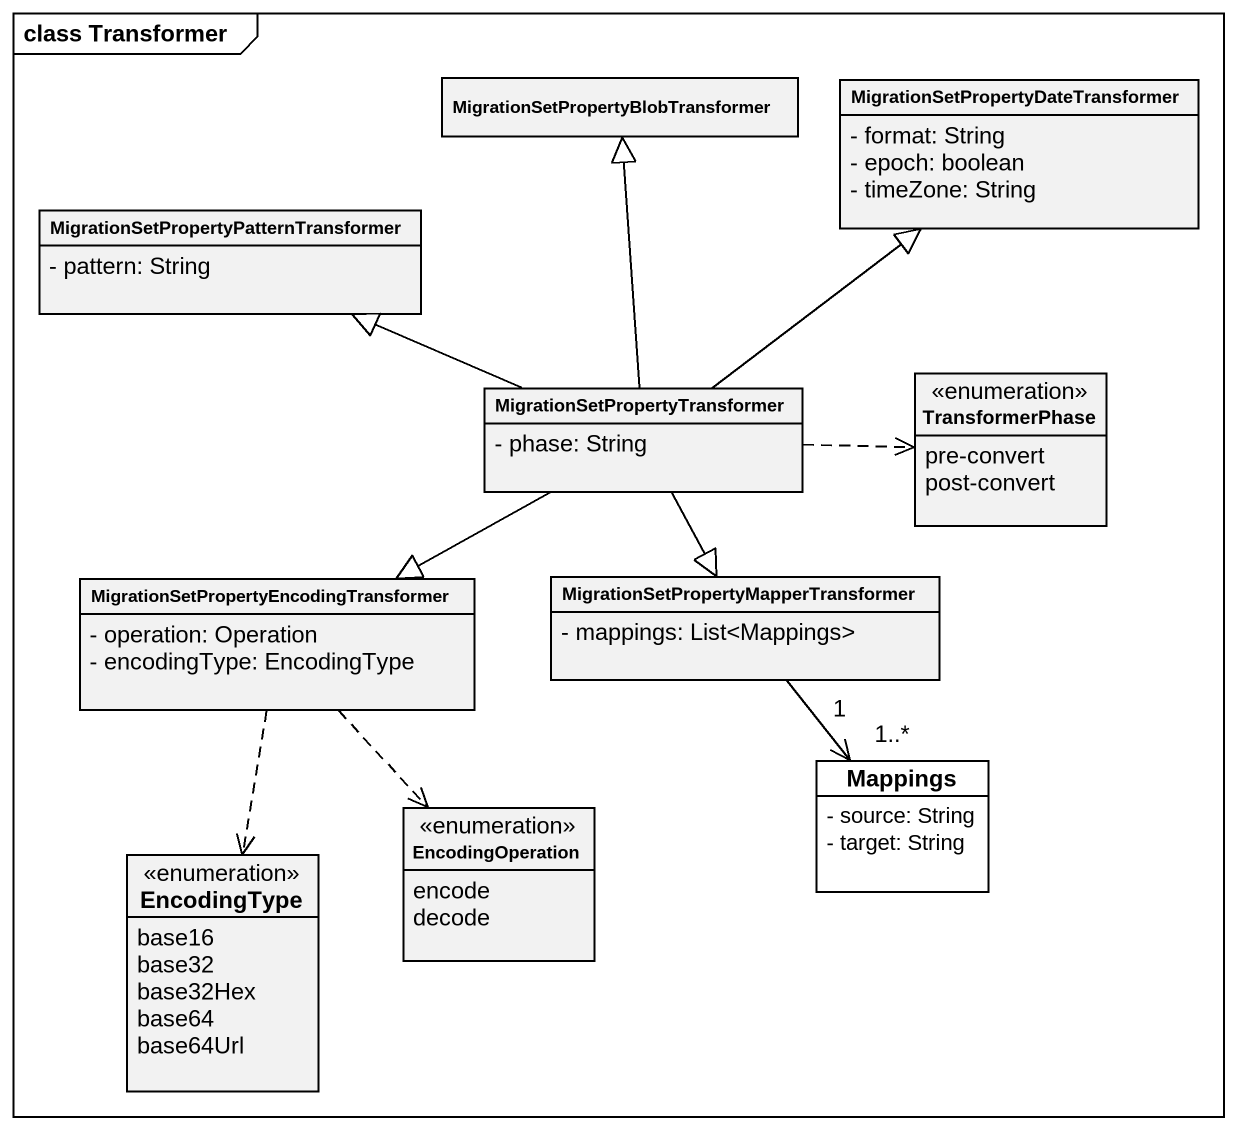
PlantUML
@startuml
mainframe class Transformer
hide circle
hide empty members
skinparam classAttributeIconSize 0
class "MigrationSetPropertyBlobTransformer" as MigrationSetPropertyBlobTran
class "MigrationSetPropertyDateTransformer" as MigrationSetPropertyDateTran {
  - format: String
  - epoch: boolean
  - timeZone: String
}
class "MigrationSetPropertyPatternTransformer" as MigrationSetPropertyPatternT {
  - pattern: String
}
class "MigrationSetPropertyTransformer" as MigrationSetPropertyTransfor {
  - phase: String
}
enum TransformerPhase {
  pre-convert
  post-convert
}
class "MigrationSetPropertyEncodingTransformer" as MigrationSetPropertyEncoding {
  - operation: Operation
  - encodingType: EncodingType
}
class "MigrationSetPropertyMapperTransformer" as MigrationSetPropertyMapperTr {
  - mappings: List<Mappings>
}
enum EncodingOperation {
  encode
  decode
}
class Mappings #FFFFFF {
  - source: String
  - target: String
}
enum EncodingType {
  base16
  base32
  base32Hex
  base64
  base64Url
}
MigrationSetPropertyTransfor -up-|> MigrationSetPropertyBlobTran
MigrationSetPropertyTransfor -up-|> MigrationSetPropertyDateTran
MigrationSetPropertyTransfor -left-|> MigrationSetPropertyPatternT
MigrationSetPropertyTransfor .right.> TransformerPhase
MigrationSetPropertyTransfor -left-|> MigrationSetPropertyEncoding
MigrationSetPropertyTransfor --|> MigrationSetPropertyMapperTr
MigrationSetPropertyEncoding ..> EncodingOperation
MigrationSetPropertyEncoding ..> EncodingType
MigrationSetPropertyMapperTr "1" --> "1..*" Mappings
@enduml
